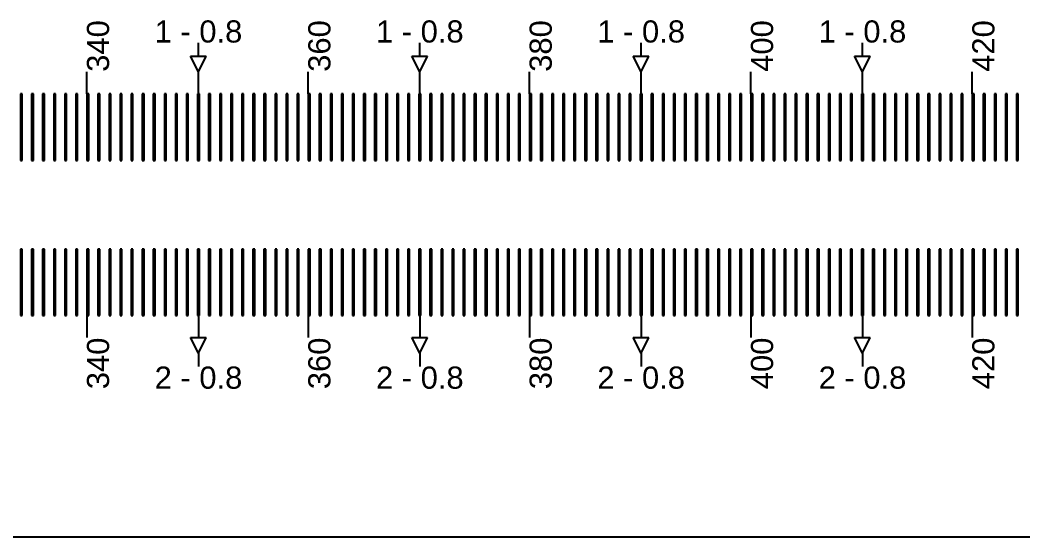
# Model space of a CAD drawing. Extents: x -119394 to 128420, y 74496 to 185496.
# Drawn here: x 8726.6 to 9179.7, y 157195.9 to 157429.2 of the extents above; entities that cross this region are included whole.
import ezdxf

# ---------------------------------------------------------------- set-up
doc = ezdxf.new("R2010")
doc.units = 13
doc.layers.add('CL - Label-1', color=120, linetype='Continuous')
doc.layers.add('CL - Label-2', color=132, linetype='Continuous')
doc.layers.add('CL - Sub-Micro', color=7, linetype='Continuous', true_color=0x47d1ff)
doc.styles.get("Standard").update_dxf_attribs({"font": 'arial.ttf'})

msp = doc.modelspace()

# ---------------------------------------------------------------- linework, layer by layer
for p, q in [((8807.19, 157412.94), (8807.19, 157418.94)), ((8907.19, 157412.94), (8907.19, 157418.94)), ((9007.19, 157412.94), (9007.19, 157418.94)), ((9107.19, 157412.94), (9107.19, 157418.94)), ((8756.79, 157395.86), (8756.79, 157405.86)), ((8807.19, 157395.86), (8807.19, 157405.86)), ((8856.79, 157395.86), (8856.79, 157405.86)), ((8907.19, 157395.86), (8907.19, 157405.86)), ((8956.79, 157395.86), (8956.79, 157405.86)), ((9007.19, 157395.86), (9007.19, 157405.86)), ((9056.79, 157395.86), (9056.79, 157405.86)), ((9107.19, 157395.86), (9107.19, 157405.86)), ((9156.79, 157395.86), (9156.79, 157405.86)), ((8756.79, 157295.86), (8756.79, 157285.86)), ((8807.19, 157295.86), (8807.19, 157285.86)), ((8856.79, 157295.86), (8856.79, 157285.86)), ((8907.19, 157295.86), (8907.19, 157285.86)), ((8956.79, 157295.86), (8956.79, 157285.86)), ((9007.19, 157295.86), (9007.19, 157285.86)), ((9056.79, 157295.86), (9056.79, 157285.86)), ((9107.19, 157295.86), (9107.19, 157285.86)), ((9156.79, 157295.86), (9156.79, 157285.86)), ((8807.19, 157278.79), (8807.19, 157272.79)), ((8907.19, 157278.79), (8907.19, 157272.79)), ((9007.19, 157278.79), (9007.19, 157272.79)), ((9107.19, 157278.79), (9107.19, 157272.79)), ((4356.79, 157195.86), (14856.79, 157195.86)), ((5281.79, 157195.86), (13931.79, 157195.86))]:
    msp.add_line(p, q)
at = {"layer": 'CL - Label-2'}
for p, q in [((8807.19, 157405.86), (8803.65, 157412.96)), ((8803.65, 157412.96), (8810.72, 157412.96)), ((8807.19, 157405.86), (8810.72, 157412.96)), ((8907.19, 157405.86), (8903.65, 157412.96)), ((8903.65, 157412.96), (8910.72, 157412.96)), ((8907.19, 157405.86), (8910.72, 157412.96)), ((9007.19, 157405.86), (9003.65, 157412.96)), ((9003.65, 157412.96), (9010.72, 157412.96)), ((9007.19, 157405.86), (9010.72, 157412.96)), ((9107.19, 157405.86), (9103.65, 157412.96)), ((9103.65, 157412.96), (9110.72, 157412.96)), ((9107.19, 157405.86), (9110.72, 157412.96)), ((8807.19, 157278.79), (8803.65, 157285.89)), ((8803.65, 157285.89), (8810.72, 157285.89)), ((8807.19, 157278.79), (8810.72, 157285.89)), ((8907.19, 157278.79), (8903.65, 157285.89)), ((8903.65, 157285.89), (8910.72, 157285.89)), ((8907.19, 157278.79), (8910.72, 157285.89)), ((9007.19, 157278.79), (9003.65, 157285.89)), ((9003.65, 157285.89), (9010.72, 157285.89)), ((9007.19, 157278.79), (9010.72, 157285.89)), ((9107.19, 157278.79), (9103.65, 157285.89)), ((9103.65, 157285.89), (9110.72, 157285.89)), ((9107.19, 157278.79), (9110.72, 157285.89))]:
    msp.add_line(p, q, dxfattribs=at)
at = {"layer": 'CL - Sub-Micro'}
for p, q in [((8726.79, 157395.86), (8726.79, 157365.86)), ((8727.59, 157395.86), (8726.79, 157395.86)), ((8727.59, 157365.86), (8727.59, 157395.86)), ((8731.79, 157395.86), (8731.79, 157365.86)), ((8732.59, 157395.86), (8731.79, 157395.86)), ((8732.59, 157365.86), (8732.59, 157395.86)), ((8736.79, 157395.86), (8736.79, 157365.86)), ((8737.59, 157395.86), (8736.79, 157395.86)), ((8737.59, 157365.86), (8737.59, 157395.86)), ((8741.79, 157395.86), (8741.79, 157365.86)), ((8742.59, 157395.86), (8741.79, 157395.86)), ((8742.59, 157365.86), (8742.59, 157395.86)), ((8746.79, 157395.86), (8746.79, 157365.86)), ((8747.59, 157395.86), (8746.79, 157395.86)), ((8747.59, 157365.86), (8747.59, 157395.86)), ((8751.79, 157395.86), (8751.79, 157365.86)), ((8752.59, 157395.86), (8751.79, 157395.86)), ((8752.59, 157365.86), (8752.59, 157395.86)), ((8756.79, 157395.86), (8756.79, 157365.86)), ((8757.59, 157395.86), (8756.79, 157395.86)), ((8757.59, 157365.86), (8757.59, 157395.86)), ((8761.79, 157395.86), (8761.79, 157365.86)), ((8762.59, 157395.86), (8761.79, 157395.86)), ((8762.59, 157365.86), (8762.59, 157395.86)), ((8766.79, 157395.86), (8766.79, 157365.86)), ((8767.59, 157395.86), (8766.79, 157395.86)), ((8767.59, 157365.86), (8767.59, 157395.86)), ((8771.79, 157395.86), (8771.79, 157365.86)), ((8772.59, 157395.86), (8771.79, 157395.86)), ((8772.59, 157365.86), (8772.59, 157395.86)), ((8776.79, 157395.86), (8776.79, 157365.86)), ((8777.59, 157395.86), (8776.79, 157395.86)), ((8777.59, 157365.86), (8777.59, 157395.86)), ((8781.79, 157395.86), (8781.79, 157365.86)), ((8782.59, 157395.86), (8781.79, 157395.86)), ((8782.59, 157365.86), (8782.59, 157395.86)), ((8786.79, 157395.86), (8786.79, 157365.86)), ((8787.59, 157395.86), (8786.79, 157395.86)), ((8787.59, 157365.86), (8787.59, 157395.86)), ((8791.79, 157395.86), (8791.79, 157365.86)), ((8792.59, 157395.86), (8791.79, 157395.86)), ((8792.59, 157365.86), (8792.59, 157395.86)), ((8796.79, 157395.86), (8796.79, 157365.86)), ((8797.59, 157395.86), (8796.79, 157395.86)), ((8797.59, 157365.86), (8797.59, 157395.86)), ((8801.79, 157395.86), (8801.79, 157365.86)), ((8802.59, 157395.86), (8801.79, 157395.86)), ((8802.59, 157365.86), (8802.59, 157395.86)), ((8806.79, 157395.86), (8806.79, 157365.86)), ((8807.59, 157395.86), (8806.79, 157395.86)), ((8807.59, 157365.86), (8807.59, 157395.86)), ((8811.79, 157395.86), (8811.79, 157365.86)), ((8812.59, 157395.86), (8811.79, 157395.86)), ((8812.59, 157365.86), (8812.59, 157395.86)), ((8816.79, 157395.86), (8816.79, 157365.86)), ((8817.59, 157395.86), (8816.79, 157395.86)), ((8817.59, 157365.86), (8817.59, 157395.86)), ((8821.79, 157395.86), (8821.79, 157365.86)), ((8822.59, 157395.86), (8821.79, 157395.86)), ((8822.59, 157365.86), (8822.59, 157395.86)), ((8826.79, 157395.86), (8826.79, 157365.86)), ((8827.59, 157395.86), (8826.79, 157395.86)), ((8827.59, 157365.86), (8827.59, 157395.86)), ((8831.79, 157395.86), (8831.79, 157365.86)), ((8832.59, 157395.86), (8831.79, 157395.86)), ((8832.59, 157365.86), (8832.59, 157395.86)), ((8836.79, 157395.86), (8836.79, 157365.86)), ((8837.59, 157395.86), (8836.79, 157395.86)), ((8837.59, 157365.86), (8837.59, 157395.86)), ((8841.79, 157395.86), (8841.79, 157365.86)), ((8842.59, 157395.86), (8841.79, 157395.86)), ((8842.59, 157365.86), (8842.59, 157395.86)), ((8846.79, 157395.86), (8846.79, 157365.86)), ((8847.59, 157395.86), (8846.79, 157395.86)), ((8847.59, 157365.86), (8847.59, 157395.86)), ((8851.79, 157395.86), (8851.79, 157365.86)), ((8852.59, 157395.86), (8851.79, 157395.86)), ((8852.59, 157365.86), (8852.59, 157395.86)), ((8856.79, 157395.86), (8856.79, 157365.86)), ((8857.59, 157395.86), (8856.79, 157395.86)), ((8857.59, 157365.86), (8857.59, 157395.86)), ((8861.79, 157395.86), (8861.79, 157365.86)), ((8862.59, 157395.86), (8861.79, 157395.86)), ((8862.59, 157365.86), (8862.59, 157395.86)), ((8866.79, 157395.86), (8866.79, 157365.86)), ((8867.59, 157395.86), (8866.79, 157395.86)), ((8867.59, 157365.86), (8867.59, 157395.86)), ((8871.79, 157395.86), (8871.79, 157365.86)), ((8872.59, 157395.86), (8871.79, 157395.86)), ((8872.59, 157365.86), (8872.59, 157395.86)), ((8876.79, 157395.86), (8876.79, 157365.86)), ((8877.59, 157395.86), (8876.79, 157395.86)), ((8877.59, 157365.86), (8877.59, 157395.86)), ((8881.79, 157395.86), (8881.79, 157365.86)), ((8882.59, 157395.86), (8881.79, 157395.86)), ((8882.59, 157365.86), (8882.59, 157395.86)), ((8886.79, 157395.86), (8886.79, 157365.86)), ((8887.59, 157395.86), (8886.79, 157395.86)), ((8887.59, 157365.86), (8887.59, 157395.86)), ((8891.79, 157395.86), (8891.79, 157365.86)), ((8892.59, 157395.86), (8891.79, 157395.86)), ((8892.59, 157365.86), (8892.59, 157395.86)), ((8896.79, 157395.86), (8896.79, 157365.86)), ((8897.59, 157395.86), (8896.79, 157395.86)), ((8897.59, 157365.86), (8897.59, 157395.86)), ((8901.79, 157395.86), (8901.79, 157365.86)), ((8902.59, 157395.86), (8901.79, 157395.86)), ((8902.59, 157365.86), (8902.59, 157395.86)), ((8906.79, 157395.86), (8906.79, 157365.86)), ((8907.59, 157395.86), (8906.79, 157395.86)), ((8907.59, 157365.86), (8907.59, 157395.86)), ((8911.79, 157395.86), (8911.79, 157365.86)), ((8912.59, 157395.86), (8911.79, 157395.86)), ((8912.59, 157365.86), (8912.59, 157395.86)), ((8916.79, 157395.86), (8916.79, 157365.86)), ((8917.59, 157395.86), (8916.79, 157395.86)), ((8917.59, 157365.86), (8917.59, 157395.86)), ((8921.79, 157395.86), (8921.79, 157365.86)), ((8922.59, 157395.86), (8921.79, 157395.86)), ((8922.59, 157365.86), (8922.59, 157395.86)), ((8926.79, 157395.86), (8926.79, 157365.86)), ((8927.59, 157395.86), (8926.79, 157395.86)), ((8927.59, 157365.86), (8927.59, 157395.86)), ((8931.79, 157395.86), (8931.79, 157365.86)), ((8932.59, 157395.86), (8931.79, 157395.86)), ((8932.59, 157365.86), (8932.59, 157395.86)), ((8936.79, 157395.86), (8936.79, 157365.86)), ((8937.59, 157395.86), (8936.79, 157395.86)), ((8937.59, 157365.86), (8937.59, 157395.86)), ((8941.79, 157395.86), (8941.79, 157365.86)), ((8942.59, 157395.86), (8941.79, 157395.86)), ((8942.59, 157365.86), (8942.59, 157395.86)), ((8946.79, 157395.86), (8946.79, 157365.86)), ((8947.59, 157395.86), (8946.79, 157395.86)), ((8947.59, 157365.86), (8947.59, 157395.86)), ((8951.79, 157395.86), (8951.79, 157365.86)), ((8952.59, 157395.86), (8951.79, 157395.86)), ((8952.59, 157365.86), (8952.59, 157395.86)), ((8956.79, 157395.86), (8956.79, 157365.86)), ((8957.59, 157395.86), (8956.79, 157395.86)), ((8957.59, 157365.86), (8957.59, 157395.86)), ((8961.79, 157395.86), (8961.79, 157365.86)), ((8962.59, 157395.86), (8961.79, 157395.86)), ((8962.59, 157365.86), (8962.59, 157395.86)), ((8966.79, 157395.86), (8966.79, 157365.86)), ((8967.59, 157395.86), (8966.79, 157395.86)), ((8967.59, 157365.86), (8967.59, 157395.86)), ((8971.79, 157395.86), (8971.79, 157365.86)), ((8972.59, 157395.86), (8971.79, 157395.86)), ((8972.59, 157365.86), (8972.59, 157395.86)), ((8976.79, 157395.86), (8976.79, 157365.86)), ((8977.59, 157395.86), (8976.79, 157395.86)), ((8977.59, 157365.86), (8977.59, 157395.86)), ((8981.79, 157395.86), (8981.79, 157365.86)), ((8982.59, 157395.86), (8981.79, 157395.86)), ((8982.59, 157365.86), (8982.59, 157395.86)), ((8986.79, 157395.86), (8986.79, 157365.86)), ((8987.59, 157395.86), (8986.79, 157395.86)), ((8987.59, 157365.86), (8987.59, 157395.86)), ((8991.79, 157395.86), (8991.79, 157365.86)), ((8992.59, 157395.86), (8991.79, 157395.86)), ((8992.59, 157365.86), (8992.59, 157395.86)), ((8996.79, 157395.86), (8996.79, 157365.86)), ((8997.59, 157395.86), (8996.79, 157395.86)), ((8997.59, 157365.86), (8997.59, 157395.86)), ((9001.79, 157395.86), (9001.79, 157365.86)), ((9002.59, 157395.86), (9001.79, 157395.86)), ((9002.59, 157365.86), (9002.59, 157395.86)), ((9006.79, 157395.86), (9006.79, 157365.86)), ((9007.59, 157395.86), (9006.79, 157395.86)), ((9007.59, 157365.86), (9007.59, 157395.86)), ((9011.79, 157395.86), (9011.79, 157365.86)), ((9012.59, 157395.86), (9011.79, 157395.86)), ((9012.59, 157365.86), (9012.59, 157395.86)), ((9016.79, 157395.86), (9016.79, 157365.86)), ((9017.59, 157395.86), (9016.79, 157395.86)), ((9017.59, 157365.86), (9017.59, 157395.86)), ((9021.79, 157395.86), (9021.79, 157365.86)), ((9022.59, 157395.86), (9021.79, 157395.86)), ((9022.59, 157365.86), (9022.59, 157395.86)), ((9026.79, 157395.86), (9026.79, 157365.86)), ((9027.59, 157395.86), (9026.79, 157395.86)), ((9027.59, 157365.86), (9027.59, 157395.86)), ((9031.79, 157395.86), (9031.79, 157365.86)), ((9032.59, 157395.86), (9031.79, 157395.86)), ((9032.59, 157365.86), (9032.59, 157395.86)), ((9036.79, 157395.86), (9036.79, 157365.86)), ((9037.59, 157395.86), (9036.79, 157395.86)), ((9037.59, 157365.86), (9037.59, 157395.86)), ((9041.79, 157395.86), (9041.79, 157365.86)), ((9042.59, 157395.86), (9041.79, 157395.86)), ((9042.59, 157365.86), (9042.59, 157395.86)), ((9046.79, 157395.86), (9046.79, 157365.86)), ((9047.59, 157395.86), (9046.79, 157395.86)), ((9047.59, 157365.86), (9047.59, 157395.86)), ((9051.79, 157395.86), (9051.79, 157365.86)), ((9052.59, 157395.86), (9051.79, 157395.86)), ((9052.59, 157365.86), (9052.59, 157395.86)), ((9056.79, 157395.86), (9056.79, 157365.86)), ((9057.59, 157395.86), (9056.79, 157395.86)), ((9057.59, 157365.86), (9057.59, 157395.86)), ((9061.79, 157395.86), (9061.79, 157365.86)), ((9062.59, 157395.86), (9061.79, 157395.86)), ((9062.59, 157365.86), (9062.59, 157395.86)), ((9066.79, 157395.86), (9066.79, 157365.86)), ((9067.59, 157395.86), (9066.79, 157395.86)), ((9067.59, 157365.86), (9067.59, 157395.86)), ((9071.79, 157395.86), (9071.79, 157365.86)), ((9072.59, 157395.86), (9071.79, 157395.86)), ((9072.59, 157365.86), (9072.59, 157395.86)), ((9076.79, 157395.86), (9076.79, 157365.86)), ((9077.59, 157395.86), (9076.79, 157395.86)), ((9077.59, 157365.86), (9077.59, 157395.86)), ((9081.79, 157395.86), (9081.79, 157365.86)), ((9082.59, 157395.86), (9081.79, 157395.86)), ((9082.59, 157365.86), (9082.59, 157395.86)), ((9086.79, 157395.86), (9086.79, 157365.86)), ((9087.59, 157395.86), (9086.79, 157395.86)), ((9087.59, 157365.86), (9087.59, 157395.86)), ((9091.79, 157395.86), (9091.79, 157365.86)), ((9092.59, 157395.86), (9091.79, 157395.86)), ((9092.59, 157365.86), (9092.59, 157395.86)), ((9096.79, 157395.86), (9096.79, 157365.86)), ((9097.59, 157395.86), (9096.79, 157395.86)), ((9097.59, 157365.86), (9097.59, 157395.86)), ((9101.79, 157395.86), (9101.79, 157365.86)), ((9102.59, 157395.86), (9101.79, 157395.86)), ((9102.59, 157365.86), (9102.59, 157395.86)), ((9106.79, 157395.86), (9106.79, 157365.86)), ((9107.59, 157395.86), (9106.79, 157395.86)), ((9107.59, 157365.86), (9107.59, 157395.86)), ((9111.79, 157395.86), (9111.79, 157365.86)), ((9112.59, 157395.86), (9111.79, 157395.86)), ((9112.59, 157365.86), (9112.59, 157395.86)), ((9116.79, 157395.86), (9116.79, 157365.86)), ((9117.59, 157395.86), (9116.79, 157395.86)), ((9117.59, 157365.86), (9117.59, 157395.86)), ((9121.79, 157395.86), (9121.79, 157365.86)), ((9122.59, 157395.86), (9121.79, 157395.86)), ((9122.59, 157365.86), (9122.59, 157395.86)), ((9126.79, 157395.86), (9126.79, 157365.86)), ((9127.59, 157395.86), (9126.79, 157395.86)), ((9127.59, 157365.86), (9127.59, 157395.86)), ((9131.79, 157395.86), (9131.79, 157365.86)), ((9132.59, 157395.86), (9131.79, 157395.86)), ((9132.59, 157365.86), (9132.59, 157395.86)), ((9136.79, 157395.86), (9136.79, 157365.86)), ((9137.59, 157395.86), (9136.79, 157395.86)), ((9137.59, 157365.86), (9137.59, 157395.86)), ((9141.79, 157395.86), (9141.79, 157365.86)), ((9142.59, 157395.86), (9141.79, 157395.86)), ((9142.59, 157365.86), (9142.59, 157395.86)), ((9146.79, 157395.86), (9146.79, 157365.86)), ((9147.59, 157395.86), (9146.79, 157395.86)), ((9147.59, 157365.86), (9147.59, 157395.86)), ((9151.79, 157395.86), (9151.79, 157365.86)), ((9152.59, 157395.86), (9151.79, 157395.86)), ((9152.59, 157365.86), (9152.59, 157395.86)), ((9156.79, 157395.86), (9156.79, 157365.86)), ((9157.59, 157395.86), (9156.79, 157395.86)), ((9157.59, 157365.86), (9157.59, 157395.86)), ((9161.79, 157395.86), (9161.79, 157365.86)), ((9162.59, 157395.86), (9161.79, 157395.86)), ((9162.59, 157365.86), (9162.59, 157395.86)), ((9166.79, 157395.86), (9166.79, 157365.86)), ((9167.59, 157395.86), (9166.79, 157395.86)), ((9167.59, 157365.86), (9167.59, 157395.86)), ((9171.79, 157395.86), (9171.79, 157365.86)), ((9172.59, 157395.86), (9171.79, 157395.86)), ((9172.59, 157365.86), (9172.59, 157395.86)), ((9176.79, 157395.86), (9176.79, 157365.86)), ((9177.59, 157395.86), (9176.79, 157395.86)), ((9177.59, 157365.86), (9177.59, 157395.86)), ((8726.79, 157365.86), (8727.59, 157365.86)), ((8731.79, 157365.86), (8732.59, 157365.86)), ((8736.79, 157365.86), (8737.59, 157365.86)), ((8741.79, 157365.86), (8742.59, 157365.86)), ((8746.79, 157365.86), (8747.59, 157365.86)), ((8751.79, 157365.86), (8752.59, 157365.86)), ((8756.79, 157365.86), (8757.59, 157365.86)), ((8761.79, 157365.86), (8762.59, 157365.86)), ((8766.79, 157365.86), (8767.59, 157365.86)), ((8771.79, 157365.86), (8772.59, 157365.86)), ((8776.79, 157365.86), (8777.59, 157365.86)), ((8781.79, 157365.86), (8782.59, 157365.86)), ((8786.79, 157365.86), (8787.59, 157365.86)), ((8791.79, 157365.86), (8792.59, 157365.86)), ((8796.79, 157365.86), (8797.59, 157365.86)), ((8801.79, 157365.86), (8802.59, 157365.86)), ((8806.79, 157365.86), (8807.59, 157365.86)), ((8811.79, 157365.86), (8812.59, 157365.86)), ((8816.79, 157365.86), (8817.59, 157365.86)), ((8821.79, 157365.86), (8822.59, 157365.86)), ((8826.79, 157365.86), (8827.59, 157365.86)), ((8831.79, 157365.86), (8832.59, 157365.86)), ((8836.79, 157365.86), (8837.59, 157365.86)), ((8841.79, 157365.86), (8842.59, 157365.86)), ((8846.79, 157365.86), (8847.59, 157365.86)), ((8851.79, 157365.86), (8852.59, 157365.86)), ((8856.79, 157365.86), (8857.59, 157365.86)), ((8861.79, 157365.86), (8862.59, 157365.86)), ((8866.79, 157365.86), (8867.59, 157365.86)), ((8871.79, 157365.86), (8872.59, 157365.86)), ((8876.79, 157365.86), (8877.59, 157365.86)), ((8881.79, 157365.86), (8882.59, 157365.86)), ((8886.79, 157365.86), (8887.59, 157365.86)), ((8891.79, 157365.86), (8892.59, 157365.86)), ((8896.79, 157365.86), (8897.59, 157365.86)), ((8901.79, 157365.86), (8902.59, 157365.86)), ((8906.79, 157365.86), (8907.59, 157365.86)), ((8911.79, 157365.86), (8912.59, 157365.86)), ((8916.79, 157365.86), (8917.59, 157365.86)), ((8921.79, 157365.86), (8922.59, 157365.86)), ((8926.79, 157365.86), (8927.59, 157365.86)), ((8931.79, 157365.86), (8932.59, 157365.86)), ((8936.79, 157365.86), (8937.59, 157365.86)), ((8941.79, 157365.86), (8942.59, 157365.86)), ((8946.79, 157365.86), (8947.59, 157365.86)), ((8951.79, 157365.86), (8952.59, 157365.86)), ((8956.79, 157365.86), (8957.59, 157365.86)), ((8961.79, 157365.86), (8962.59, 157365.86)), ((8966.79, 157365.86), (8967.59, 157365.86)), ((8971.79, 157365.86), (8972.59, 157365.86)), ((8976.79, 157365.86), (8977.59, 157365.86)), ((8981.79, 157365.86), (8982.59, 157365.86)), ((8986.79, 157365.86), (8987.59, 157365.86)), ((8991.79, 157365.86), (8992.59, 157365.86)), ((8996.79, 157365.86), (8997.59, 157365.86)), ((9001.79, 157365.86), (9002.59, 157365.86)), ((9006.79, 157365.86), (9007.59, 157365.86)), ((9011.79, 157365.86), (9012.59, 157365.86)), ((9016.79, 157365.86), (9017.59, 157365.86)), ((9021.79, 157365.86), (9022.59, 157365.86)), ((9026.79, 157365.86), (9027.59, 157365.86)), ((9031.79, 157365.86), (9032.59, 157365.86)), ((9036.79, 157365.86), (9037.59, 157365.86)), ((9041.79, 157365.86), (9042.59, 157365.86)), ((9046.79, 157365.86), (9047.59, 157365.86)), ((9051.79, 157365.86), (9052.59, 157365.86)), ((9056.79, 157365.86), (9057.59, 157365.86)), ((9061.79, 157365.86), (9062.59, 157365.86)), ((9066.79, 157365.86), (9067.59, 157365.86)), ((9071.79, 157365.86), (9072.59, 157365.86)), ((9076.79, 157365.86), (9077.59, 157365.86)), ((9081.79, 157365.86), (9082.59, 157365.86)), ((9086.79, 157365.86), (9087.59, 157365.86)), ((9091.79, 157365.86), (9092.59, 157365.86)), ((9096.79, 157365.86), (9097.59, 157365.86)), ((9101.79, 157365.86), (9102.59, 157365.86)), ((9106.79, 157365.86), (9107.59, 157365.86)), ((9111.79, 157365.86), (9112.59, 157365.86)), ((9116.79, 157365.86), (9117.59, 157365.86)), ((9121.79, 157365.86), (9122.59, 157365.86)), ((9126.79, 157365.86), (9127.59, 157365.86)), ((9131.79, 157365.86), (9132.59, 157365.86)), ((9136.79, 157365.86), (9137.59, 157365.86)), ((9141.79, 157365.86), (9142.59, 157365.86)), ((9146.79, 157365.86), (9147.59, 157365.86)), ((9151.79, 157365.86), (9152.59, 157365.86)), ((9156.79, 157365.86), (9157.59, 157365.86)), ((9161.79, 157365.86), (9162.59, 157365.86)), ((9166.79, 157365.86), (9167.59, 157365.86)), ((9171.79, 157365.86), (9172.59, 157365.86)), ((9176.79, 157365.86), (9177.59, 157365.86)), ((8726.79, 157325.86), (8726.79, 157295.86)), ((8727.59, 157325.86), (8726.79, 157325.86)), ((8727.59, 157295.86), (8727.59, 157325.86)), ((8731.79, 157325.86), (8731.79, 157295.86)), ((8732.59, 157325.86), (8731.79, 157325.86)), ((8732.59, 157295.86), (8732.59, 157325.86)), ((8736.79, 157325.86), (8736.79, 157295.86)), ((8737.59, 157325.86), (8736.79, 157325.86)), ((8737.59, 157295.86), (8737.59, 157325.86)), ((8741.79, 157325.86), (8741.79, 157295.86)), ((8742.59, 157325.86), (8741.79, 157325.86)), ((8742.59, 157295.86), (8742.59, 157325.86)), ((8746.79, 157325.86), (8746.79, 157295.86)), ((8747.59, 157325.86), (8746.79, 157325.86)), ((8747.59, 157295.86), (8747.59, 157325.86)), ((8751.79, 157325.86), (8751.79, 157295.86)), ((8752.59, 157325.86), (8751.79, 157325.86)), ((8752.59, 157295.86), (8752.59, 157325.86)), ((8756.79, 157325.86), (8756.79, 157295.86)), ((8757.59, 157325.86), (8756.79, 157325.86)), ((8757.59, 157295.86), (8757.59, 157325.86)), ((8761.79, 157325.86), (8761.79, 157295.86)), ((8762.59, 157325.86), (8761.79, 157325.86)), ((8762.59, 157295.86), (8762.59, 157325.86)), ((8766.79, 157325.86), (8766.79, 157295.86)), ((8767.59, 157325.86), (8766.79, 157325.86)), ((8767.59, 157295.86), (8767.59, 157325.86)), ((8771.79, 157325.86), (8771.79, 157295.86)), ((8772.59, 157325.86), (8771.79, 157325.86)), ((8772.59, 157295.86), (8772.59, 157325.86)), ((8776.79, 157325.86), (8776.79, 157295.86)), ((8777.59, 157325.86), (8776.79, 157325.86)), ((8777.59, 157295.86), (8777.59, 157325.86)), ((8781.79, 157325.86), (8781.79, 157295.86)), ((8782.59, 157325.86), (8781.79, 157325.86)), ((8782.59, 157295.86), (8782.59, 157325.86)), ((8786.79, 157325.86), (8786.79, 157295.86)), ((8787.59, 157325.86), (8786.79, 157325.86)), ((8787.59, 157295.86), (8787.59, 157325.86)), ((8791.79, 157325.86), (8791.79, 157295.86)), ((8792.59, 157325.86), (8791.79, 157325.86)), ((8792.59, 157295.86), (8792.59, 157325.86)), ((8796.79, 157325.86), (8796.79, 157295.86)), ((8797.59, 157325.86), (8796.79, 157325.86)), ((8797.59, 157295.86), (8797.59, 157325.86)), ((8801.79, 157325.86), (8801.79, 157295.86)), ((8802.59, 157325.86), (8801.79, 157325.86)), ((8802.59, 157295.86), (8802.59, 157325.86)), ((8806.79, 157325.86), (8806.79, 157295.86)), ((8807.59, 157325.86), (8806.79, 157325.86)), ((8807.59, 157295.86), (8807.59, 157325.86)), ((8811.79, 157325.86), (8811.79, 157295.86)), ((8812.59, 157325.86), (8811.79, 157325.86)), ((8812.59, 157295.86), (8812.59, 157325.86)), ((8816.79, 157325.86), (8816.79, 157295.86)), ((8817.59, 157325.86), (8816.79, 157325.86)), ((8817.59, 157295.86), (8817.59, 157325.86)), ((8821.79, 157325.86), (8821.79, 157295.86)), ((8822.59, 157325.86), (8821.79, 157325.86)), ((8822.59, 157295.86), (8822.59, 157325.86)), ((8826.79, 157325.86), (8826.79, 157295.86)), ((8827.59, 157325.86), (8826.79, 157325.86)), ((8827.59, 157295.86), (8827.59, 157325.86)), ((8831.79, 157325.86), (8831.79, 157295.86)), ((8832.59, 157325.86), (8831.79, 157325.86)), ((8832.59, 157295.86), (8832.59, 157325.86)), ((8836.79, 157325.86), (8836.79, 157295.86)), ((8837.59, 157325.86), (8836.79, 157325.86)), ((8837.59, 157295.86), (8837.59, 157325.86)), ((8841.79, 157325.86), (8841.79, 157295.86)), ((8842.59, 157325.86), (8841.79, 157325.86)), ((8842.59, 157295.86), (8842.59, 157325.86)), ((8846.79, 157325.86), (8846.79, 157295.86)), ((8847.59, 157325.86), (8846.79, 157325.86)), ((8847.59, 157295.86), (8847.59, 157325.86)), ((8851.79, 157325.86), (8851.79, 157295.86)), ((8852.59, 157325.86), (8851.79, 157325.86)), ((8852.59, 157295.86), (8852.59, 157325.86)), ((8856.79, 157325.86), (8856.79, 157295.86)), ((8857.59, 157325.86), (8856.79, 157325.86)), ((8857.59, 157295.86), (8857.59, 157325.86)), ((8861.79, 157325.86), (8861.79, 157295.86)), ((8862.59, 157325.86), (8861.79, 157325.86)), ((8862.59, 157295.86), (8862.59, 157325.86)), ((8866.79, 157325.86), (8866.79, 157295.86)), ((8867.59, 157325.86), (8866.79, 157325.86)), ((8867.59, 157295.86), (8867.59, 157325.86)), ((8871.79, 157325.86), (8871.79, 157295.86)), ((8872.59, 157325.86), (8871.79, 157325.86)), ((8872.59, 157295.86), (8872.59, 157325.86)), ((8876.79, 157325.86), (8876.79, 157295.86)), ((8877.59, 157325.86), (8876.79, 157325.86)), ((8877.59, 157295.86), (8877.59, 157325.86)), ((8881.79, 157325.86), (8881.79, 157295.86)), ((8882.59, 157325.86), (8881.79, 157325.86)), ((8882.59, 157295.86), (8882.59, 157325.86)), ((8886.79, 157325.86), (8886.79, 157295.86)), ((8887.59, 157325.86), (8886.79, 157325.86)), ((8887.59, 157295.86), (8887.59, 157325.86)), ((8891.79, 157325.86), (8891.79, 157295.86)), ((8892.59, 157325.86), (8891.79, 157325.86)), ((8892.59, 157295.86), (8892.59, 157325.86)), ((8896.79, 157325.86), (8896.79, 157295.86)), ((8897.59, 157325.86), (8896.79, 157325.86)), ((8897.59, 157295.86), (8897.59, 157325.86)), ((8901.79, 157325.86), (8901.79, 157295.86)), ((8902.59, 157325.86), (8901.79, 157325.86)), ((8902.59, 157295.86), (8902.59, 157325.86)), ((8906.79, 157325.86), (8906.79, 157295.86)), ((8907.59, 157325.86), (8906.79, 157325.86)), ((8907.59, 157295.86), (8907.59, 157325.86)), ((8911.79, 157325.86), (8911.79, 157295.86)), ((8912.59, 157325.86), (8911.79, 157325.86)), ((8912.59, 157295.86), (8912.59, 157325.86)), ((8916.79, 157325.86), (8916.79, 157295.86)), ((8917.59, 157325.86), (8916.79, 157325.86)), ((8917.59, 157295.86), (8917.59, 157325.86)), ((8921.79, 157325.86), (8921.79, 157295.86)), ((8922.59, 157325.86), (8921.79, 157325.86)), ((8922.59, 157295.86), (8922.59, 157325.86)), ((8926.79, 157325.86), (8926.79, 157295.86)), ((8927.59, 157325.86), (8926.79, 157325.86)), ((8927.59, 157295.86), (8927.59, 157325.86)), ((8931.79, 157325.86), (8931.79, 157295.86)), ((8932.59, 157325.86), (8931.79, 157325.86)), ((8932.59, 157295.86), (8932.59, 157325.86)), ((8936.79, 157325.86), (8936.79, 157295.86)), ((8937.59, 157325.86), (8936.79, 157325.86)), ((8937.59, 157295.86), (8937.59, 157325.86)), ((8941.79, 157325.86), (8941.79, 157295.86)), ((8942.59, 157325.86), (8941.79, 157325.86)), ((8942.59, 157295.86), (8942.59, 157325.86)), ((8946.79, 157325.86), (8946.79, 157295.86)), ((8947.59, 157325.86), (8946.79, 157325.86)), ((8947.59, 157295.86), (8947.59, 157325.86)), ((8951.79, 157325.86), (8951.79, 157295.86)), ((8952.59, 157325.86), (8951.79, 157325.86)), ((8952.59, 157295.86), (8952.59, 157325.86)), ((8956.79, 157325.86), (8956.79, 157295.86)), ((8957.59, 157325.86), (8956.79, 157325.86)), ((8957.59, 157295.86), (8957.59, 157325.86)), ((8961.79, 157325.86), (8961.79, 157295.86)), ((8962.59, 157325.86), (8961.79, 157325.86)), ((8962.59, 157295.86), (8962.59, 157325.86)), ((8966.79, 157325.86), (8966.79, 157295.86)), ((8967.59, 157325.86), (8966.79, 157325.86)), ((8967.59, 157295.86), (8967.59, 157325.86)), ((8971.79, 157325.86), (8971.79, 157295.86)), ((8972.59, 157325.86), (8971.79, 157325.86)), ((8972.59, 157295.86), (8972.59, 157325.86)), ((8976.79, 157325.86), (8976.79, 157295.86)), ((8977.59, 157325.86), (8976.79, 157325.86)), ((8977.59, 157295.86), (8977.59, 157325.86)), ((8981.79, 157325.86), (8981.79, 157295.86)), ((8982.59, 157325.86), (8981.79, 157325.86)), ((8982.59, 157295.86), (8982.59, 157325.86)), ((8986.79, 157325.86), (8986.79, 157295.86)), ((8987.59, 157325.86), (8986.79, 157325.86)), ((8987.59, 157295.86), (8987.59, 157325.86)), ((8991.79, 157325.86), (8991.79, 157295.86)), ((8992.59, 157325.86), (8991.79, 157325.86)), ((8992.59, 157295.86), (8992.59, 157325.86)), ((8996.79, 157325.86), (8996.79, 157295.86)), ((8997.59, 157325.86), (8996.79, 157325.86)), ((8997.59, 157295.86), (8997.59, 157325.86)), ((9001.79, 157325.86), (9001.79, 157295.86)), ((9002.59, 157325.86), (9001.79, 157325.86)), ((9002.59, 157295.86), (9002.59, 157325.86)), ((9006.79, 157325.86), (9006.79, 157295.86)), ((9007.59, 157325.86), (9006.79, 157325.86)), ((9007.59, 157295.86), (9007.59, 157325.86)), ((9011.79, 157325.86), (9011.79, 157295.86)), ((9012.59, 157325.86), (9011.79, 157325.86)), ((9012.59, 157295.86), (9012.59, 157325.86)), ((9016.79, 157325.86), (9016.79, 157295.86)), ((9017.59, 157325.86), (9016.79, 157325.86)), ((9017.59, 157295.86), (9017.59, 157325.86)), ((9021.79, 157325.86), (9021.79, 157295.86)), ((9022.59, 157325.86), (9021.79, 157325.86)), ((9022.59, 157295.86), (9022.59, 157325.86)), ((9026.79, 157325.86), (9026.79, 157295.86)), ((9027.59, 157325.86), (9026.79, 157325.86)), ((9027.59, 157295.86), (9027.59, 157325.86)), ((9031.79, 157325.86), (9031.79, 157295.86)), ((9032.59, 157325.86), (9031.79, 157325.86)), ((9032.59, 157295.86), (9032.59, 157325.86)), ((9036.79, 157325.86), (9036.79, 157295.86)), ((9037.59, 157325.86), (9036.79, 157325.86)), ((9037.59, 157295.86), (9037.59, 157325.86)), ((9041.79, 157325.86), (9041.79, 157295.86)), ((9042.59, 157325.86), (9041.79, 157325.86)), ((9042.59, 157295.86), (9042.59, 157325.86)), ((9046.79, 157325.86), (9046.79, 157295.86)), ((9047.59, 157325.86), (9046.79, 157325.86)), ((9047.59, 157295.86), (9047.59, 157325.86)), ((9051.79, 157325.86), (9051.79, 157295.86)), ((9052.59, 157325.86), (9051.79, 157325.86)), ((9052.59, 157295.86), (9052.59, 157325.86)), ((9056.79, 157325.86), (9056.79, 157295.86)), ((9057.59, 157325.86), (9056.79, 157325.86)), ((9057.59, 157295.86), (9057.59, 157325.86)), ((9061.79, 157325.86), (9061.79, 157295.86)), ((9062.59, 157325.86), (9061.79, 157325.86)), ((9062.59, 157295.86), (9062.59, 157325.86)), ((9066.79, 157325.86), (9066.79, 157295.86)), ((9067.59, 157325.86), (9066.79, 157325.86)), ((9067.59, 157295.86), (9067.59, 157325.86)), ((9071.79, 157325.86), (9071.79, 157295.86)), ((9072.59, 157325.86), (9071.79, 157325.86)), ((9072.59, 157295.86), (9072.59, 157325.86)), ((9076.79, 157325.86), (9076.79, 157295.86)), ((9077.59, 157325.86), (9076.79, 157325.86)), ((9077.59, 157295.86), (9077.59, 157325.86)), ((9081.79, 157325.86), (9081.79, 157295.86)), ((9082.59, 157325.86), (9081.79, 157325.86)), ((9082.59, 157295.86), (9082.59, 157325.86)), ((9086.79, 157325.86), (9086.79, 157295.86)), ((9087.59, 157325.86), (9086.79, 157325.86)), ((9087.59, 157295.86), (9087.59, 157325.86)), ((9091.79, 157325.86), (9091.79, 157295.86)), ((9092.59, 157325.86), (9091.79, 157325.86)), ((9092.59, 157295.86), (9092.59, 157325.86)), ((9096.79, 157325.86), (9096.79, 157295.86)), ((9097.59, 157325.86), (9096.79, 157325.86)), ((9097.59, 157295.86), (9097.59, 157325.86)), ((9101.79, 157325.86), (9101.79, 157295.86)), ((9102.59, 157325.86), (9101.79, 157325.86)), ((9102.59, 157295.86), (9102.59, 157325.86)), ((9106.79, 157325.86), (9106.79, 157295.86)), ((9107.59, 157325.86), (9106.79, 157325.86)), ((9107.59, 157295.86), (9107.59, 157325.86)), ((9111.79, 157325.86), (9111.79, 157295.86)), ((9112.59, 157325.86), (9111.79, 157325.86)), ((9112.59, 157295.86), (9112.59, 157325.86)), ((9116.79, 157325.86), (9116.79, 157295.86)), ((9117.59, 157325.86), (9116.79, 157325.86)), ((9117.59, 157295.86), (9117.59, 157325.86)), ((9121.79, 157325.86), (9121.79, 157295.86)), ((9122.59, 157325.86), (9121.79, 157325.86)), ((9122.59, 157295.86), (9122.59, 157325.86)), ((9126.79, 157325.86), (9126.79, 157295.86)), ((9127.59, 157325.86), (9126.79, 157325.86)), ((9127.59, 157295.86), (9127.59, 157325.86)), ((9131.79, 157325.86), (9131.79, 157295.86)), ((9132.59, 157325.86), (9131.79, 157325.86)), ((9132.59, 157295.86), (9132.59, 157325.86)), ((9136.79, 157325.86), (9136.79, 157295.86)), ((9137.59, 157325.86), (9136.79, 157325.86)), ((9137.59, 157295.86), (9137.59, 157325.86)), ((9141.79, 157325.86), (9141.79, 157295.86)), ((9142.59, 157325.86), (9141.79, 157325.86)), ((9142.59, 157295.86), (9142.59, 157325.86)), ((9146.79, 157325.86), (9146.79, 157295.86)), ((9147.59, 157325.86), (9146.79, 157325.86)), ((9147.59, 157295.86), (9147.59, 157325.86)), ((9151.79, 157325.86), (9151.79, 157295.86)), ((9152.59, 157325.86), (9151.79, 157325.86)), ((9152.59, 157295.86), (9152.59, 157325.86)), ((9156.79, 157325.86), (9156.79, 157295.86)), ((9157.59, 157325.86), (9156.79, 157325.86)), ((9157.59, 157295.86), (9157.59, 157325.86)), ((9161.79, 157325.86), (9161.79, 157295.86)), ((9162.59, 157325.86), (9161.79, 157325.86)), ((9162.59, 157295.86), (9162.59, 157325.86)), ((9166.79, 157325.86), (9166.79, 157295.86)), ((9167.59, 157325.86), (9166.79, 157325.86)), ((9167.59, 157295.86), (9167.59, 157325.86)), ((9171.79, 157325.86), (9171.79, 157295.86)), ((9172.59, 157325.86), (9171.79, 157325.86)), ((9172.59, 157295.86), (9172.59, 157325.86)), ((9176.79, 157325.86), (9176.79, 157295.86)), ((9177.59, 157325.86), (9176.79, 157325.86)), ((9177.59, 157295.86), (9177.59, 157325.86)), ((8726.79, 157295.86), (8727.59, 157295.86)), ((8731.79, 157295.86), (8732.59, 157295.86)), ((8736.79, 157295.86), (8737.59, 157295.86)), ((8741.79, 157295.86), (8742.59, 157295.86)), ((8746.79, 157295.86), (8747.59, 157295.86)), ((8751.79, 157295.86), (8752.59, 157295.86)), ((8756.79, 157295.86), (8757.59, 157295.86)), ((8761.79, 157295.86), (8762.59, 157295.86)), ((8766.79, 157295.86), (8767.59, 157295.86)), ((8771.79, 157295.86), (8772.59, 157295.86)), ((8776.79, 157295.86), (8777.59, 157295.86)), ((8781.79, 157295.86), (8782.59, 157295.86)), ((8786.79, 157295.86), (8787.59, 157295.86)), ((8791.79, 157295.86), (8792.59, 157295.86)), ((8796.79, 157295.86), (8797.59, 157295.86)), ((8801.79, 157295.86), (8802.59, 157295.86)), ((8806.79, 157295.86), (8807.59, 157295.86)), ((8811.79, 157295.86), (8812.59, 157295.86)), ((8816.79, 157295.86), (8817.59, 157295.86)), ((8821.79, 157295.86), (8822.59, 157295.86)), ((8826.79, 157295.86), (8827.59, 157295.86)), ((8831.79, 157295.86), (8832.59, 157295.86)), ((8836.79, 157295.86), (8837.59, 157295.86)), ((8841.79, 157295.86), (8842.59, 157295.86)), ((8846.79, 157295.86), (8847.59, 157295.86)), ((8851.79, 157295.86), (8852.59, 157295.86)), ((8856.79, 157295.86), (8857.59, 157295.86)), ((8861.79, 157295.86), (8862.59, 157295.86)), ((8866.79, 157295.86), (8867.59, 157295.86)), ((8871.79, 157295.86), (8872.59, 157295.86)), ((8876.79, 157295.86), (8877.59, 157295.86)), ((8881.79, 157295.86), (8882.59, 157295.86)), ((8886.79, 157295.86), (8887.59, 157295.86)), ((8891.79, 157295.86), (8892.59, 157295.86)), ((8896.79, 157295.86), (8897.59, 157295.86)), ((8901.79, 157295.86), (8902.59, 157295.86)), ((8906.79, 157295.86), (8907.59, 157295.86)), ((8911.79, 157295.86), (8912.59, 157295.86)), ((8916.79, 157295.86), (8917.59, 157295.86)), ((8921.79, 157295.86), (8922.59, 157295.86)), ((8926.79, 157295.86), (8927.59, 157295.86)), ((8931.79, 157295.86), (8932.59, 157295.86)), ((8936.79, 157295.86), (8937.59, 157295.86)), ((8941.79, 157295.86), (8942.59, 157295.86)), ((8946.79, 157295.86), (8947.59, 157295.86)), ((8951.79, 157295.86), (8952.59, 157295.86)), ((8956.79, 157295.86), (8957.59, 157295.86)), ((8961.79, 157295.86), (8962.59, 157295.86)), ((8966.79, 157295.86), (8967.59, 157295.86)), ((8971.79, 157295.86), (8972.59, 157295.86)), ((8976.79, 157295.86), (8977.59, 157295.86)), ((8981.79, 157295.86), (8982.59, 157295.86)), ((8986.79, 157295.86), (8987.59, 157295.86)), ((8991.79, 157295.86), (8992.59, 157295.86)), ((8996.79, 157295.86), (8997.59, 157295.86)), ((9001.79, 157295.86), (9002.59, 157295.86)), ((9006.79, 157295.86), (9007.59, 157295.86)), ((9011.79, 157295.86), (9012.59, 157295.86)), ((9016.79, 157295.86), (9017.59, 157295.86)), ((9021.79, 157295.86), (9022.59, 157295.86)), ((9026.79, 157295.86), (9027.59, 157295.86)), ((9031.79, 157295.86), (9032.59, 157295.86)), ((9036.79, 157295.86), (9037.59, 157295.86)), ((9041.79, 157295.86), (9042.59, 157295.86)), ((9046.79, 157295.86), (9047.59, 157295.86)), ((9051.79, 157295.86), (9052.59, 157295.86)), ((9056.79, 157295.86), (9057.59, 157295.86)), ((9061.79, 157295.86), (9062.59, 157295.86)), ((9066.79, 157295.86), (9067.59, 157295.86)), ((9071.79, 157295.86), (9072.59, 157295.86)), ((9076.79, 157295.86), (9077.59, 157295.86)), ((9081.79, 157295.86), (9082.59, 157295.86)), ((9086.79, 157295.86), (9087.59, 157295.86)), ((9091.79, 157295.86), (9092.59, 157295.86)), ((9096.79, 157295.86), (9097.59, 157295.86)), ((9101.79, 157295.86), (9102.59, 157295.86)), ((9106.79, 157295.86), (9107.59, 157295.86)), ((9111.79, 157295.86), (9112.59, 157295.86)), ((9116.79, 157295.86), (9117.59, 157295.86)), ((9121.79, 157295.86), (9122.59, 157295.86)), ((9126.79, 157295.86), (9127.59, 157295.86)), ((9131.79, 157295.86), (9132.59, 157295.86)), ((9136.79, 157295.86), (9137.59, 157295.86)), ((9141.79, 157295.86), (9142.59, 157295.86)), ((9146.79, 157295.86), (9147.59, 157295.86)), ((9151.79, 157295.86), (9152.59, 157295.86)), ((9156.79, 157295.86), (9157.59, 157295.86)), ((9161.79, 157295.86), (9162.59, 157295.86)), ((9166.79, 157295.86), (9167.59, 157295.86)), ((9171.79, 157295.86), (9172.59, 157295.86)), ((9176.79, 157295.86), (9177.59, 157295.86))]:
    msp.add_line(p, q, dxfattribs=at)

# ---------------------------------------------------------------- texts
at = {"layer": 'CL - Label-1', "char_height": 10, "rotation": 90}
for s, insert, attachment_point in [('340', (8756.79, 157405.86), 1), ('360', (8856.79, 157405.86), 1), ('380', (8956.79, 157405.86), 1), ('400', (9056.79, 157405.86), 1), ('420', (9156.79, 157405.86), 1), ('340', (8756.79, 157285.86), 3), ('360', (8856.79, 157285.86), 3), ('380', (8956.79, 157285.86), 3), ('400', (9056.79, 157285.86), 3), ('420', (9156.79, 157285.86), 3)]:
    msp.add_mtext_dynamic_manual_height_columns(s, width=21.565, gutter_width=12.5, heights=[8.55], dxfattribs=dict(at, insert=insert, attachment_point=attachment_point))
at = {"layer": 'CL - Label-2', "char_height": 10}
for s, insert, attachment_point in [('1 - 0.8', (8807.19, 157418.94), 8), ('1 - 0.8', (8907.19, 157418.94), 8), ('1 - 0.8', (9007.19, 157418.94), 8), ('1 - 0.8', (9107.19, 157418.94), 8), ('2 - 0.8', (8807.19, 157272.79), 2), ('2 - 0.8', (8907.19, 157272.79), 2), ('2 - 0.8', (9007.19, 157272.79), 2), ('2 - 0.8', (9107.19, 157272.79), 2)]:
    msp.add_mtext_dynamic_manual_height_columns(s, width=52.3045, gutter_width=12.5, heights=[18.11], dxfattribs=dict(at, insert=insert, attachment_point=attachment_point))

doc.saveas('drawing.dxf')
